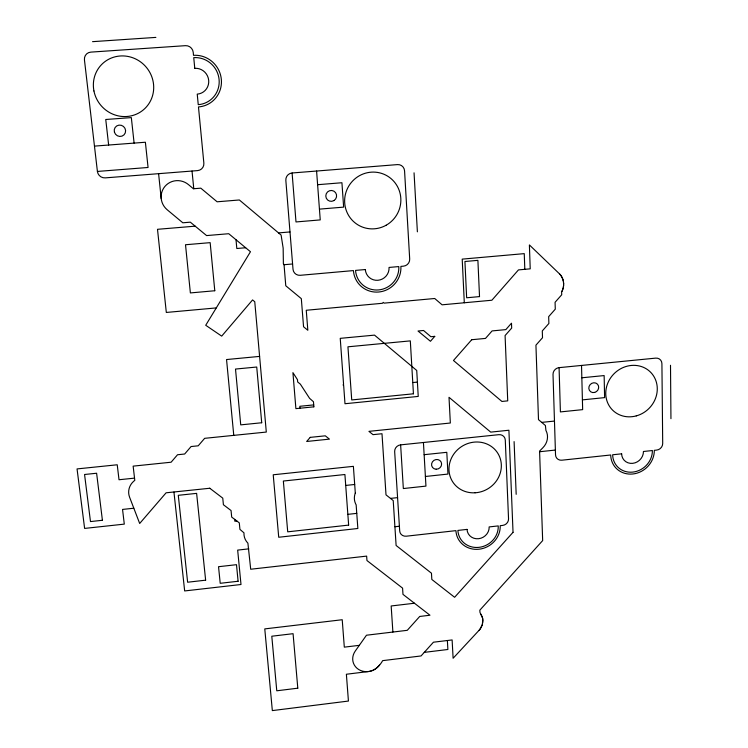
<?xml version="1.0" encoding="UTF-8"?>
<svg xmlns="http://www.w3.org/2000/svg" width="748" height="748" viewBox="0 0 748 748"><rect width="100%" height="100%" fill="white"/><g stroke="black" fill="none" stroke-linecap="round" stroke-linejoin="round"><path stroke-width="1.12" d="M482.825 621.102L482.815 621.775M209.692 488.182L222.764 498.14L223.409 504.732L231.057 510.538L231.693 517.092L239.295 522.861L239.921 529.369L243.96 532.828A15.502 14.446 -13.2 0 0 247.906 543.179L250.702 569.237L366.642 556.11L366.959 560.542L402.583 588.134L402.976 594.37L429.978 615.23L419.721 616.455L407.267 630.321L366.473 635.22L355.263 651.059A14.904 13.473 -20.4 0 0 354.356 665.094A14.904 13.473 -20.4 0 0 367.268 671.639C374.122 671.48 379.507 666.337 382.658 660.643L421.049 655.949L433.438 642.205L452.119 639.942L453.11 658.259L479.814 629.498L482.338 624.552L482.778 619.774M563.627 284.773L563.59 285.53M563.646 284.016L563.618 283.268M482.675 623.009L482.74 622.448M563.506 286.288L563.394 287.036M482.516 623.785L482.357 624.449M563.225 287.784L563.048 288.522M562.814 289.261L562.561 289.981M482.151 625.104L481.927 625.749M562.262 290.692L561.935 291.393M481.656 626.394L481.366 627.02M480.749 628.152L481.029 627.637M379.47 665.103L379.04 665.664M480.291 628.825L479.879 629.405M378.591 666.206L378.095 666.73M479.431 629.956L478.972 630.499M377.6 667.235L377.057 667.712M376.506 668.17L375.926 668.6M375.328 669.011L374.711 669.385M374.075 669.75L373.42 670.068M372.766 670.376L372.083 670.629M371.391 670.881L370.69 671.078M369.989 671.255L369.278 671.395M368.558 671.517L346.38 674.247L348.428 701.054L272.337 710.6L264.773 628.9L342.219 619.727L344.314 647.142L359.311 645.337M424.275 652.368L447.874 649.488L447.379 640.512M414.448 603.234L391.167 605.974L392.887 632.051M394.907 526.742L399.395 526.246M248.785 548.864L237.668 550.098L240.996 584.506L184.663 590.948L173.947 492.044M390.475 498.402L397.581 497.635M236.901 521.038L234.881 521.263L234.704 519.374M347.848 514.353L356.759 513.371M425.388 476.485L447.949 474.073L446.799 452.316L424.135 454.691M345.716 485.443L354.692 484.48M133.817 508.219L122.55 509.425L124.299 524.124L84.618 528.415L77.053 468.921L117.23 464.779L119.016 479.749L134.537 478.131M539.598 451.736L555.371 450.062M209.786 488.257L166.103 492.801L139.68 523.478L129.582 497.186A15.942 14.904 -2.7 0 1 133.911 481.067L134.799 480.384L133.144 466.135L171.114 462.217L177.528 454.747L184.663 454.017L191.086 446.537L198.22 445.808L204.653 438.328L266.307 432.064L254.759 301.734L252.572 299.939L221.698 336.123L205.719 325.268L250.468 251.739L228.738 233.713L206.598 235.583L190.329 222.165L182.821 222.792L167.215 209.786A16.821 16.465 32.1 0 1 161.437 200.099L161.194 198.482A16.821 16.465 32.1 0 1 188.533 184.663L193.405 188.767L200.81 188.169L217.116 201.792L239.36 199.978L281.108 235.068L283.155 248.112L283.389 263.829L284.016 264.353L285.773 285.773L301.322 298.648L303.557 326.764L307.83 330.27L306.259 310.261L382.462 303.286L383.228 302.388L384.135 303.127L434.719 298.499L442.087 304.819L491.875 300.229L518.467 269.897L530.22 268.841L529.388 244.923L559.242 273.618C564.16 278.247 564.955 286.213 561.626 291.972L561.711 294.777L555.072 302.295L555.287 309.158L548.667 316.647L548.882 323.473L542.291 330.934L542.515 337.731L535.933 345.165L538.495 419.647L545.414 425.519L545.918 430.39A15.278 14.184 -37.7 0 1 542.945 447.678L539.579 451.081L542.665 540.589L479.823 610.19C479.281 614.015 483.358 616.558 482.843 620.541M541.72 422.386L554.464 421.068M400.629 444.864L498.813 434.672A6.377 5.956 -35.6 0 1 505.293 440.086L508.537 518.86A6.274 5.769 -31.9 0 1 502.656 525.414L500.206 525.685A22.608 20.822 -30.1 0 1 479.057 549.21A22.608 20.822 -30.1 0 1 455.915 530.641L406.304 536.194A6.33 5.872 -25.2 0 1 399.694 530.977L394.664 451.642A6.423 6.059 -27.6 0 1 400.629 444.864L403.34 488.547L425.949 486.106L423.433 442.498M582.402 399.881L604.608 397.618L604.141 375.571L581.832 377.787M559.074 367.651L655.716 358.124A6.423 5.881 -47.1 0 1 661.915 363.668L662.7 443.489A6.302 5.713 -42.5 0 1 656.735 450.072L654.313 450.333A22.664 20.645 -41.3 0 1 632.845 473.989A22.664 20.645 -41.3 0 1 610.705 454.99L561.851 460.198A6.33 5.834 -38.3 0 1 555.53 454.868L553.015 374.458A6.442 6.012 -43.3 0 1 559.074 367.651L560.402 411.914L582.655 409.633L581.523 365.435M412.774 382.555L417.403 382.097M313.711 404.902L299.836 406.286L299.995 408.23M259.603 356.403L226.551 359.545L233.769 435.373M216.191 307.924L166.318 312.449L157.501 229.309L195.181 226.167M284.044 264.717L292.58 263.979M278.536 232.909L289.99 231.936M245.662 247.747L236.807 248.504L236.013 239.743M319.433 209.131L343.641 207.121L341.93 182.736L317.61 184.709M292.103 172.984L397.478 164.597A6.844 6.667 -66.8 0 1 404.565 170.862L409.689 259.023A6.685 6.498 -47 0 1 403.509 266.157L400.891 266.391A24.048 23.459 -42.5 0 1 378.675 292.019A24.048 23.459 -42.5 0 1 353.421 270.589L300.229 275.301A6.723 6.629 -23 0 1 293.01 269.28L285.839 180.39A6.872 6.825 89.8 0 1 292.103 172.984L295.993 221.95L320.247 219.912L316.591 171.04M97.408 171.442A7.19 6.928 35.5 0 0 105.272 177.874L197.594 170.6A7.041 6.91 43.3 0 0 203.858 163.111L198.472 106.927A26.077 25.292 58.3 0 0 221.333 79.325A26.077 25.292 58.3 0 0 193.517 55.333L193.246 52.435A7.33 7.069 59.6 0 0 185.439 45.665L90.826 52.117A7.461 7.106 49 0 0 84.449 59.924L97.408 171.442L148.067 167.477L145.383 142.242L94.463 146.112M92.546 41.664L155.883 37.4M559.569 273.964L560.065 274.497M560.533 275.068L560.972 275.647M480.487 613.687L480.87 614.22M561.383 276.264L561.757 276.891M481.198 614.791L481.525 615.361M562.103 277.545L562.421 278.209M481.796 615.959L482.049 616.567M562.692 278.901L562.935 279.602M482.254 617.194L482.451 617.82M563.141 280.313L563.319 281.042M482.582 618.465L482.712 619.11M563.45 281.772L563.553 282.52M108.647 145.037L105.749 119.493L131.33 117.604L134.107 143.102M158.595 173.676L161.203 198.585M192.03 171.04L193.779 188.739M414.055 172.825L417.384 231.824M464.302 302.772L462.208 259.126L524.255 253.637L524.816 269.327M514.1 441.601L516.176 494.316M670.507 365.276L670.947 418.684M355.309 493.091L354.991 493.96A15.353 14.371 -23.1 0 0 355.552 503.703L356.151 504.872L357.853 528.49L278.724 537.251L273.226 474.784L353.383 466.341L355.309 493.091M343.575 384.36L343.061 384.958L343.659 385.444L344.987 403.733L418.235 396.421L416.73 370.466L374.514 335.123L340.237 338.348L343.575 384.36M310.233 437.365L306.652 441.479L329.447 439.132L325.296 435.822L310.233 437.365M434.756 336.357L430.455 341.284L418.001 331.018L423.546 330.494L430.895 336.722L434.756 336.357M471.717 339.723L453.475 360.489L501.917 401.452L507.724 400.863L505.087 335.562L511.679 328.082L511.492 323.192L505.835 329.616L492.081 330.925L485.499 338.414L471.717 339.723M513.035 532.314L454.616 597.287L431.82 579.457L431.465 573.202L396.113 545.479L393.224 500.59L386.005 494.849L381.994 433.737L373.009 434.653L368.923 431.353L450.343 423.013L449.006 397.3L490.716 432.12L508.911 430.24L513.035 532.314M297.798 688.188L276.769 690.797L271.795 636.221L293.076 633.687L297.798 688.188M205.635 580.177L187.626 582.225L178.286 495.316L196.621 493.371L205.635 580.177M238.098 581.261L220.211 583.3L218.538 566.704L236.49 564.684L238.098 581.261M467.023 529.397L457.888 530.425A20.598 18.971 -30.1 0 0 478.982 547.349A20.598 18.971 -30.1 0 0 498.243 525.909L489.164 526.919A11.304 10.407 -30.1 0 1 478.598 538.71A11.304 10.407 -30.1 0 1 467.023 529.397M348.643 525.105L287.718 531.828L283.352 481.039L344.912 474.513L348.643 525.105M621.635 453.821L612.649 454.775A20.654 18.812 -41.3 0 0 632.827 472.1A20.654 18.812 -41.3 0 0 652.387 450.539L643.448 451.493A11.332 10.322 -41.3 0 1 632.715 463.339A11.332 10.322 -41.3 0 1 621.635 453.821M102.411 520.281L90.48 521.571L84.561 474.494L96.614 473.241L102.411 520.281M313.861 406.837L295.89 408.632L292.926 372.635L297.48 379.685L297.667 381.976L300.341 384.135L309.588 398.338L313.459 401.732L313.861 406.837M261.716 422.751L240.734 424.873L235.508 369.063L256.732 367.025L261.716 422.751M413.438 393.803L351.728 399.946L347.942 346.81L410.315 340.882L413.438 393.803M479.524 296.601L466.649 297.779L464.929 261.501L477.897 260.351L479.524 296.601M365.323 269.542L355.543 270.402A21.907 21.374 -42.5 0 0 378.544 289.934A21.907 21.374 -42.5 0 0 398.787 266.578L389.054 267.438A12.024 11.734 -42.5 0 1 377.955 280.276A12.024 11.734 -42.5 0 1 365.323 269.542M214.788 290.748L190.375 292.926L185.513 244.746L210.16 242.651L214.788 290.748M194.77 68.32L193.741 57.643A23.758 23.048 58.3 0 1 219.089 79.503A23.758 23.048 58.3 0 1 198.248 104.655L197.238 94.126A13.034 12.651 58.3 0 0 208.683 80.317A13.034 12.651 58.3 0 0 194.77 68.32M333.935 200.576A5.451 5.395 -63.7 0 0 333.879 191.151A5.451 5.395 -63.7 0 0 325.801 195.985A5.451 5.395 -63.7 0 0 333.935 200.576M386.136 225.232A28.536 27.985 -60.2 0 0 387.473 176.051A28.536 27.985 -60.2 0 0 344.641 200.193A28.536 27.985 -60.2 0 0 386.136 225.232M436.187 469.22A5.105 4.787 -29.9 0 0 441.124 462.012A5.105 4.787 -29.9 0 0 432.438 461.825A5.105 4.787 -29.9 0 0 436.187 469.22M475.074 492.792A26.704 24.88 -32.6 0 0 497.888 453.391A26.704 24.88 -32.6 0 0 452.531 456.056A26.704 24.88 -32.6 0 0 475.074 492.792M594.66 392.438A5.124 4.74 -43.7 0 0 597.502 384.192A5.124 4.74 -43.7 0 0 589.087 386.417A5.124 4.74 -43.7 0 0 594.66 392.438M636.258 415.897A26.825 24.619 -44.8 0 0 651.078 372.728A26.825 24.619 -44.8 0 0 607.217 384.659A26.825 24.619 -44.8 0 0 636.258 415.897M114.416 132.106A5.797 5.591 42.5 0 0 123.99 134.883A5.797 5.591 42.5 0 0 121.316 125.309A5.797 5.591 42.5 0 0 114.416 132.106M93.939 90.975A30.846 29.64 48.8 0 0 143.42 109.825A30.846 29.64 48.8 0 0 133.238 57.933A30.846 29.64 48.8 0 0 93.939 90.975"/></g></svg>
